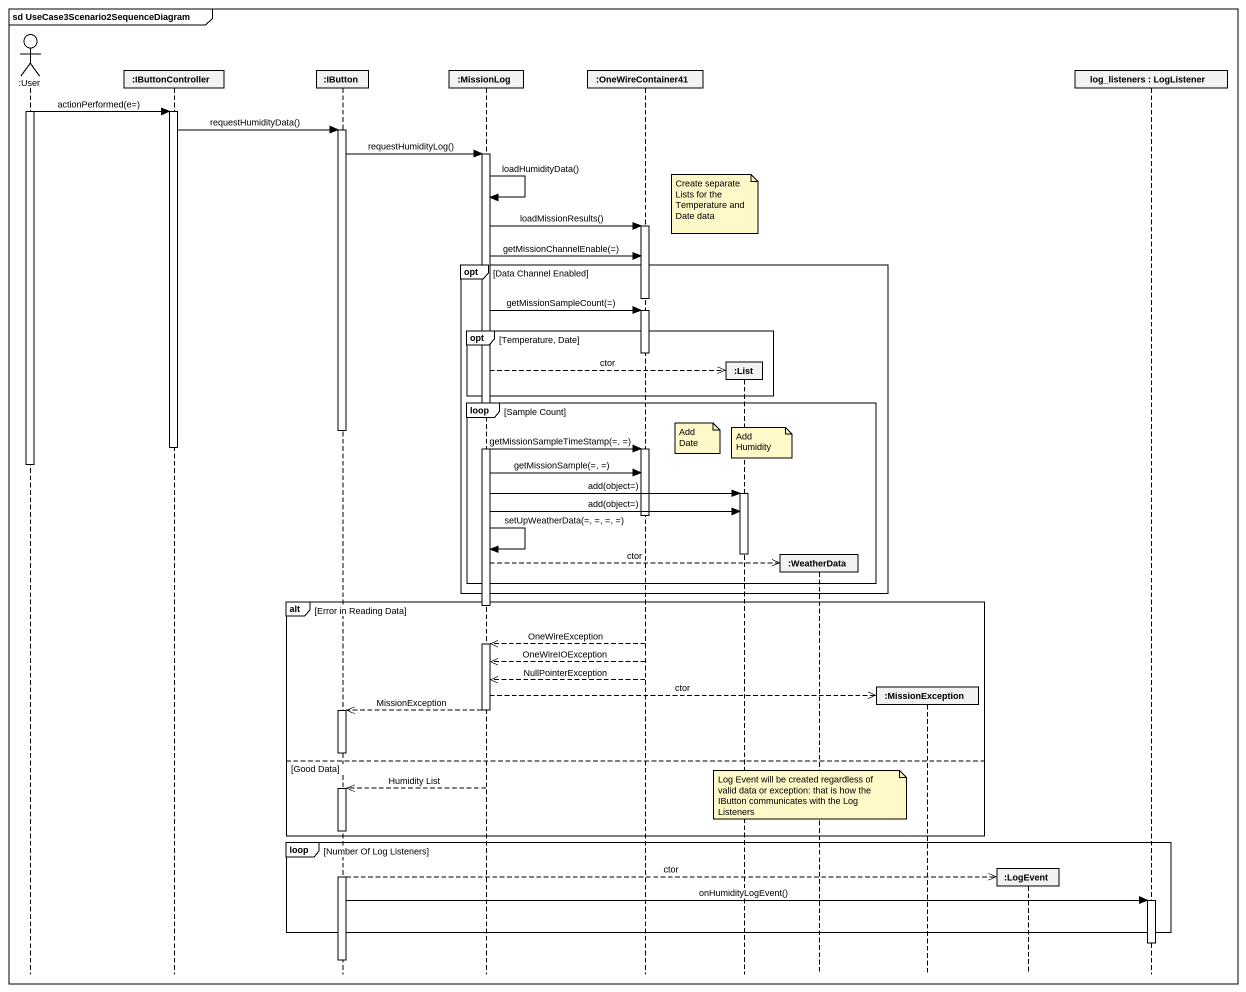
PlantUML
@startuml
mainframe sd UseCase3Scenario2SequenceDiagram
hide footbox
actor ":User" as User
participant ":IButtonController" as IButtonController
participant ":IButton" as IButton
participant ":MissionLog" as MissionLog
participant ":OneWireContainer41" as OneWireContainer41
participant ":List" as List
participant ":WeatherData" as WeatherData
participant ":MissionException" as MissionException
participant ":LogEvent" as LogEvent
participant "log_listeners : LogListener" as log_listeners

activate User
User -> IButtonController : actionPerformed(e=)
activate IButtonController
IButtonController -> IButton : requestHumidityData()
activate IButton
IButton -> MissionLog : requestHumidityLog()
activate MissionLog
MissionLog -> MissionLog : loadHumidityData()
note over List : Create separate Lists for the Temperature and Date data
MissionLog -> OneWireContainer41 : loadMissionResults()
activate OneWireContainer41
MissionLog -> OneWireContainer41 : getMissionChannelEnable(=)
opt Data Channel Enabled
  deactivate OneWireContainer41
  MissionLog -> OneWireContainer41 : getMissionSampleCount(=)
  activate OneWireContainer41
  opt Temperature, Date
    deactivate OneWireContainer41
    MissionLog -->> List ** : ctor
  end
  loop Sample Count
    deactivate IButton
    note left of List : Add Date
    note over List : Add Humidity
    deactivate IButtonController
    MissionLog -> OneWireContainer41 : getMissionSampleTimeStamp(=, =)
    activate OneWireContainer41
    deactivate User
    MissionLog -> OneWireContainer41 : getMissionSample(=, =)
    MissionLog -> List : add(object=)
    activate List
    MissionLog -> List : add(object=)
    deactivate OneWireContainer41
    MissionLog -> MissionLog : setUpWeatherData(=, =, =, =)
    deactivate List
    MissionLog -->> WeatherData ** : ctor
  end
end
alt Error in Reading Data
  deactivate MissionLog
  OneWireContainer41 -->> MissionLog : OneWireException
  activate MissionLog
  OneWireContainer41 -->> MissionLog : OneWireIOException
  OneWireContainer41 -->> MissionLog : NullPointerException
  MissionLog -->> MissionException ** : ctor
  MissionLog -->> IButton : MissionException
  deactivate MissionLog
  activate IButton
  deactivate IButton
else Good Data
  MissionLog -->> IButton : Humidity List
  activate IButton
  note over WeatherData : Log Event will be created regardless of valid data or exception: that is how the IButton communicates with the Log Listeners
end
loop Number Of Log Listeners
  IButton -->> LogEvent ** : ctor
  IButton -> log_listeners : onHumidityLogEvent()
  activate log_listeners
end
deactivate log_listeners
deactivate IButton
@enduml
